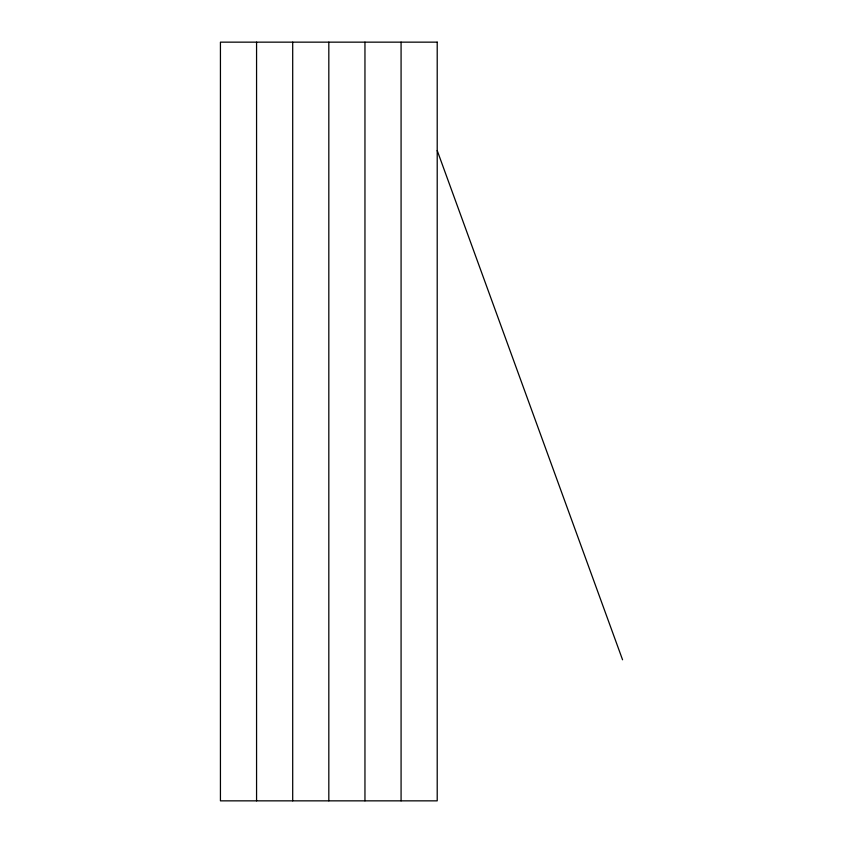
<?xml version="1.0" encoding="UTF-8"?>
<svg xmlns="http://www.w3.org/2000/svg" width="843" height="843" viewBox="0 0 843 843"><rect width="100%" height="100%" fill="white"/><g stroke="black" fill="none" stroke-linecap="round" stroke-linejoin="round"><path stroke-width="1.26" d="M437.211 150.539L622.566 659.784M401.078 42.15L401.078 800.85M364.956 42.15L364.956 800.85M328.823 42.15L328.823 800.85M292.7 42.15L292.7 800.85M256.567 42.15L256.567 800.85M437.211 42.15L220.434 42.15L220.434 800.85L437.211 800.85L437.211 42.15"/></g></svg>
